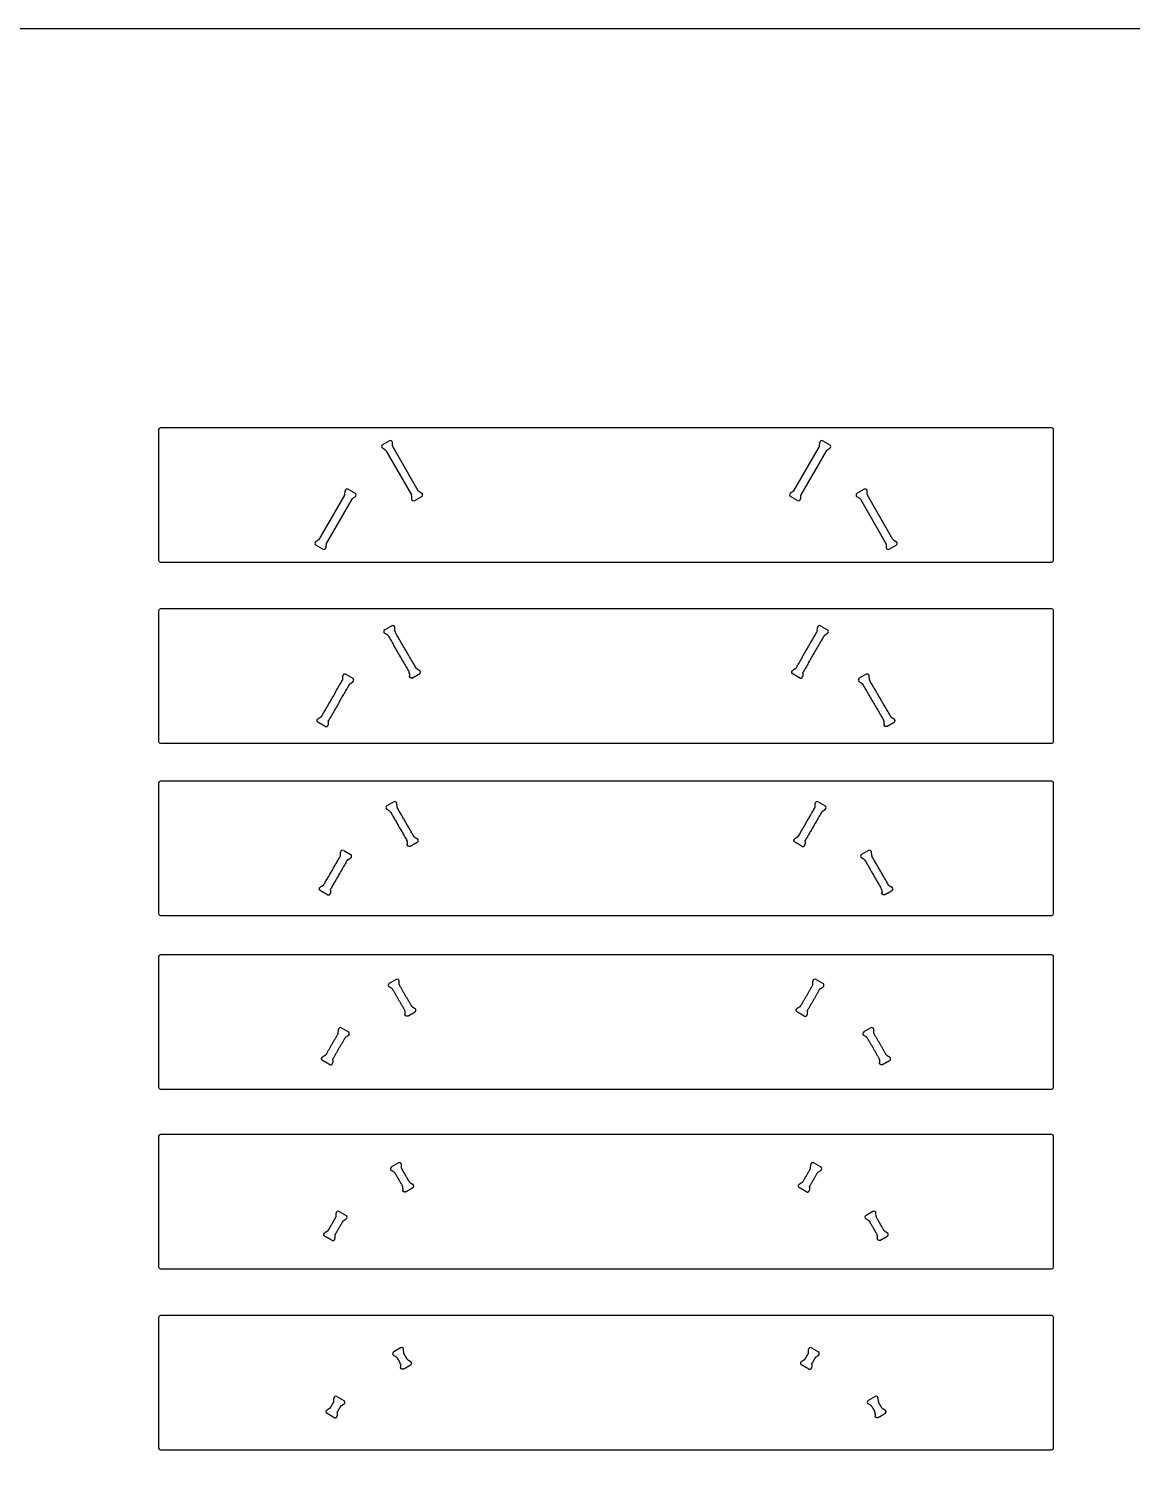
# Model space of a CAD drawing. Header units: millimetres. Extents: x -8049 to 6579, y -3942 to 2675.
# Drawn here: x -3274 to -811, y -561 to 2675 of the extents above; entities that cross this region are included whole.
import ezdxf

# ---------------------------------------------------------------- set-up
doc = ezdxf.new("R2010")
doc.units = ezdxf.units.MM
doc.header["$MEASUREMENT"] = 0
doc.layers.add('Default', color=18, linetype='Continuous', true_color=0x000000)
doc.layers.add('Layer 02', color=1, linetype='Continuous', true_color=0xff0000)

msp = doc.modelspace()

# ---------------------------------------------------------------- linework, layer by layer
at = {"layer": 'Default'}
for points in [[(-988.4, 1783.5), (-2980.4, 1783.5)], [(-2984.4, 1779.5), (-2984.4, 1487.5)], [(-2468.5, 1754.6), (-2484.1, 1745.6)], [(-2461.5, 1743), (-2461.8, 1750.9)], [(-1507.4, 1743), (-1507.1, 1750.9)], [(-1500.3, 1754.6), (-1484.7, 1745.6)], [(-984.4, 1487.5), (-984.4, 1779.5)], [(-2477.6, 1733.7), (-2484.3, 1737.9)], [(-2476.6, 1732.6), (-2419.6, 1633.8)], [(-2404, 1642.8), (-2461.1, 1741.6)], [(-1564.9, 1642.8), (-1507.8, 1741.6)], [(-1492.2, 1732.6), (-1549.3, 1633.8)], [(-1491.2, 1733.7), (-1484.6, 1737.9)], [(-2625.4, 1534.4), (-2568.3, 1633.2)], [(-2552.7, 1624.2), (-2609.8, 1525.4)], [(-2567.9, 1634.6), (-2567.6, 1642.5)], [(-2560.8, 1646.2), (-2545.3, 1637.2)], [(-2551.7, 1625.3), (-2545.1, 1629.5)], [(-2419.2, 1632.4), (-2418.9, 1624.6)], [(-2412.1, 1620.9), (-2396.5, 1629.9)], [(-2403, 1641.8), (-2396.4, 1637.6)], [(-1565.9, 1641.8), (-1572.5, 1637.6)], [(-1556.7, 1620.9), (-1572.3, 1629.9)], [(-1549.7, 1632.4), (-1550, 1624.6)], [(-1417.1, 1625.3), (-1423.8, 1629.5)], [(-1408, 1646.2), (-1423.6, 1637.2)], [(-1416.1, 1624.2), (-1359.1, 1525.4)], [(-1400.9, 1634.6), (-1401.3, 1642.5)], [(-1343.5, 1534.4), (-1400.5, 1633.2)], [(-2626.4, 1533.4), (-2633, 1529.2)], [(-2617.3, 1512.5), (-2632.8, 1521.5)], [(-2610.2, 1524), (-2610.5, 1516.2)], [(-1358.7, 1524), (-1358.3, 1516.2)], [(-1351.6, 1512.5), (-1336, 1521.5)], [(-1342.5, 1533.4), (-1335.9, 1529.2)], [(-2980.4, 1483.5), (-988.4, 1483.5)], [(-2984.4, 1374.8), (-2984.4, 1082.8)], [(-988.4, 1378.8), (-2980.4, 1378.8)], [(-984.4, 1082.8), (-984.4, 1374.8)], [(-2463.5, 1341.2), (-2479.1, 1332.2)], [(-2456.5, 1329.7), (-2456.8, 1337.5)], [(-1512.4, 1329.7), (-1512.1, 1337.5)], [(-1505.3, 1341.2), (-1489.7, 1332.2)], [(-2472.6, 1320.3), (-2479.3, 1324.5)], [(-1496.2, 1320.3), (-1489.6, 1324.5)], [(-2565.8, 1232.9), (-2550.3, 1223.9)], [(-1403, 1232.9), (-1418.6, 1223.9)], [(-2572.9, 1221.3), (-2572.6, 1229.1)], [(-2556.7, 1211.9), (-2550.1, 1216.2)], [(-1412.1, 1211.9), (-1418.8, 1216.2)], [(-1395.9, 1221.3), (-1396.3, 1229.1)], [(-2980.4, 1078.8), (-988.4, 1078.8)], [(-2984.4, 990.1), (-2984.4, 698.1)], [(-988.4, 994.1), (-2980.4, 994.1)], [(-984.4, 698.1), (-984.4, 990.1)], [(-2458.5, 947.8), (-2474.1, 938.8)], [(-2451.5, 936.2), (-2451.8, 944.1)], [(-1517.4, 936.2), (-1517.1, 944.1)], [(-1510.3, 947.8), (-1494.7, 938.8)], [(-2467.6, 926.9), (-2474.3, 931.1)], [(-1501.2, 926.9), (-1494.6, 931.1)], [(-2577.9, 827.9), (-2577.6, 835.7)], [(-2570.8, 839.4), (-2555.3, 830.4)], [(-2561.7, 818.5), (-2555.1, 822.7)], [(-1407.1, 818.5), (-1413.8, 822.7)], [(-1398, 839.4), (-1413.6, 830.4)], [(-1390.9, 827.9), (-1391.3, 835.7)], [(-2980.4, 694.1), (-988.4, 694.1)], [(-2984.4, 602), (-2984.4, 310)], [(-988.4, 606), (-2980.4, 606)], [(-984.4, 310), (-984.4, 602)], [(-2453.5, 551.1), (-2469.1, 542.1)], [(-1515.3, 551.1), (-1499.7, 542.1)], [(-2462.6, 530.1), (-2469.3, 534.4)], [(-2446.5, 539.5), (-2446.8, 547.3)], [(-1522.4, 539.5), (-1522.1, 547.3)], [(-1506.2, 530.1), (-1499.6, 534.4)], [(-2582.9, 431.1), (-2582.6, 439)], [(-2575.8, 442.7), (-2560.3, 433.7)], [(-2566.7, 421.8), (-2560.1, 426)], [(-1402.1, 421.8), (-1408.8, 426)], [(-1393, 442.7), (-1408.6, 433.7)], [(-1385.9, 431.1), (-1386.3, 439)], [(-2980.4, 306), (-988.4, 306)], [(-2984.4, 200.6), (-2984.4, -91.4)], [(-988.4, 204.6), (-2980.4, 204.6)], [(-984.4, -91.4), (-984.4, 200.6)], [(-2448.5, 141), (-2464.1, 132)], [(-2441.5, 129.5), (-2441.8, 137.3)], [(-1527.4, 129.5), (-1527.1, 137.3)], [(-1520.3, 141), (-1504.7, 132)], [(-2457.6, 120.1), (-2464.3, 124.3)], [(-1511.2, 120.1), (-1504.6, 124.3)], [(-2580.8, 32.7), (-2565.3, 23.7)], [(-1388, 32.7), (-1403.6, 23.7)], [(-2587.9, 21.1), (-2587.6, 28.9)], [(-2571.7, 11.8), (-2565.1, 16)], [(-1397.1, 11.8), (-1403.8, 16)], [(-1380.9, 21.1), (-1381.3, 28.9)], [(-2980.4, -95.4), (-988.4, -95.4)], [(-2984.4, -204), (-2984.4, -496)], [(-988.4, -200), (-2980.4, -200)], [(-984.4, -496), (-984.4, -204)], [(-2452.6, -293.2), (-2459.3, -289)], [(-2443.5, -272.3), (-2459.1, -281.3)], [(-2436.5, -283.9), (-2436.8, -276)], [(-1532.4, -283.9), (-1532.1, -276)], [(-1525.3, -272.3), (-1509.7, -281.3)], [(-1516.2, -293.2), (-1509.6, -289)], [(-2592.9, -392.2), (-2592.6, -384.4)], [(-2585.8, -380.7), (-2570.3, -389.7)], [(-1383, -380.7), (-1398.6, -389.7)], [(-1375.9, -392.2), (-1376.3, -384.4)], [(-2576.7, -401.6), (-2570.1, -397.4)], [(-1392.1, -401.6), (-1398.8, -397.4)], [(-2980.4, -500), (-988.4, -500)]]:
    msp.add_lwpolyline(points, dxfattribs=at)
for centre, radius, start, end in [((-2980.4, 1779.5, -11.6), 4, 90, 180), ((-988.4, 1779.5, -11.6), 4, 360, 90), ((-2466.3, 1750.7, -11.6), 4.5, 2.3722, 120), ((-1502.6, 1750.7, -11.6), 4.5, 60, 177.6278), ((-2481.9, 1741.7, -11.6), 4.5, 120, 237.6278), ((-2479.2, 1731.1, -11.6), 3, 30, 57.6278), ((-2458.5, 1743.1, -11.6), 3, 182.3722, 210), ((-1510.4, 1743.1, -11.6), 3, 330, 357.6278), ((-1489.6, 1731.1, -11.6), 3, 122.3722, 150), ((-1487, 1741.7, -11.6), 4.5, 302.3722, 60), ((-2570.9, 1634.7, -11.6), 3, 330, 357.6278), ((-2563.1, 1642.3, -11.6), 4.5, 60, 177.6278), ((-2550.1, 1622.7, -11.6), 3, 122.3722, 150), ((-2547.5, 1633.3, -11.6), 4.5, 302.3722, 60), ((-2422.2, 1632.3, -11.6), 3, 2.3722, 30), ((-2414.4, 1624.8, -11.6), 4.5, 182.3722, 300), ((-2401.4, 1644.3, -11.6), 3, 210, 237.6278), ((-2398.8, 1633.8, -11.6), 4.5, 300, 57.6278), ((-1570.1, 1633.8, -11.6), 4.5, 122.3722, 240), ((-1567.5, 1644.3, -11.6), 3, 302.3722, 330), ((-1554.5, 1624.8, -11.6), 4.5, 240, 357.6278), ((-1546.7, 1632.3, -11.6), 3, 150, 177.6278), ((-1421.4, 1633.3, -11.6), 4.5, 120, 237.6278), ((-1418.7, 1622.7, -11.6), 3, 30, 57.6278), ((-1405.8, 1642.3, -11.6), 4.5, 2.3722, 120), ((-1397.9, 1634.7, -11.6), 3, 182.3722, 210), ((-2630.6, 1525.4, -11.6), 4.5, 122.3722, 240), ((-2628, 1535.9, -11.6), 3, 302.3722, 330), ((-2607.2, 1523.9, -11.6), 3, 150, 177.6278), ((-1361.7, 1523.9, -11.6), 3, 2.3722, 30), ((-1340.9, 1535.9, -11.6), 3, 210, 237.6278), ((-1338.3, 1525.4, -11.6), 4.5, 300, 57.6278), ((-2615, 1516.4, -11.6), 4.5, 240, 357.6278), ((-1353.9, 1516.4, -11.6), 4.5, 182.3722, 300), ((-2980.4, 1487.5, -11.6), 4, 180, 270), ((-988.4, 1487.5, -11.6), 4, 270, 0), ((-2980.4, 1374.8, -11.6), 4, 90, 180), ((-988.4, 1374.8, -11.6), 4, 360, 90), ((-2476.9, 1328.3, -11.6), 4.5, 120, 237.6278), ((-2461.3, 1337.3, -11.6), 4.5, 2.3722, 120), ((-2453.5, 1329.8, -11.6), 3, 182.3722, 210), ((-1515.4, 1329.8, -11.6), 3, 330, 357.6278), ((-1507.6, 1337.3, -11.6), 4.5, 60, 177.6278), ((-1492, 1328.3, -11.6), 4.5, 302.3722, 60), ((-2474.2, 1317.8, -11.6), 3, 30, 57.6278), ((-1494.6, 1317.8, -11.6), 3, 122.3722, 150), ((-2568.1, 1229, -11.6), 4.5, 60, 177.6278), ((-1400.8, 1229, -11.6), 4.5, 2.3722, 120), ((-2575.9, 1221.4, -11.6), 3, 330, 357.6278), ((-2555.1, 1209.4, -11.6), 3, 122.3722, 150), ((-2552.5, 1220, -11.6), 4.5, 302.3722, 60), ((-1416.4, 1220, -11.6), 4.5, 120, 237.6278), ((-1413.7, 1209.4, -11.6), 3, 30, 57.6278), ((-1392.9, 1221.4, -11.6), 3, 182.3722, 210), ((-2980.4, 1082.8, -11.6), 4, 180, 270), ((-988.4, 1082.8, -11.6), 4, 270, 0), ((-2980.4, 990.1, -11.6), 4, 90, 180), ((-988.4, 990.1, -11.6), 4, 360, 90), ((-2471.9, 934.9, -11.6), 4.5, 120, 237.6278), ((-2456.3, 943.9, -11.6), 4.5, 2.3722, 120), ((-1512.6, 943.9, -11.6), 4.5, 60, 177.6278), ((-1497, 934.9, -11.6), 4.5, 302.3722, 60), ((-2469.2, 924.4, -11.6), 3, 30, 57.6278), ((-2448.5, 936.4, -11.6), 3, 182.3722, 210), ((-1520.4, 936.4, -11.6), 3, 330, 357.6278), ((-1499.6, 924.4, -11.6), 3, 122.3722, 150), ((-2580.9, 828, -11.6), 3, 330, 357.6278), ((-2573.1, 835.5, -11.6), 4.5, 60, 177.6278), ((-2560.1, 816, -11.6), 3, 122.3722, 150), ((-2557.5, 826.5, -11.6), 4.5, 302.3722, 60), ((-1411.4, 826.5, -11.6), 4.5, 120, 237.6278), ((-1408.7, 816, -11.6), 3, 30, 57.6278), ((-1395.8, 835.5, -11.6), 4.5, 2.3722, 120), ((-1387.9, 828, -11.6), 3, 182.3722, 210), ((-2980.4, 698.1, -11.6), 4, 180, 270), ((-988.4, 698.1, -11.6), 4, 270, 0), ((-2980.4, 602, -11.6), 4, 90, 180), ((-988.4, 602, -11.6), 4, 360, 90), ((-2451.3, 547.2, -11.6), 4.5, 2.3722, 120), ((-1517.6, 547.2, -11.6), 4.5, 60, 177.6278), ((-2466.9, 538.2, -11.6), 4.5, 120, 237.6278), ((-2464.2, 527.6, -11.6), 3, 30, 57.6278), ((-2443.5, 539.6, -11.6), 3, 182.3722, 210), ((-1525.4, 539.6, -11.6), 3, 330, 357.6278), ((-1504.6, 527.6, -11.6), 3, 122.3722, 150), ((-1502, 538.2, -11.6), 4.5, 302.3722, 60), ((-2585.9, 431.2, -11.6), 3, 330, 357.6278), ((-2578.1, 438.8, -11.6), 4.5, 60, 177.6278), ((-2565.1, 419.2, -11.6), 3, 122.3722, 150), ((-2562.5, 429.8, -11.6), 4.5, 302.3722, 60), ((-1406.4, 429.8, -11.6), 4.5, 120, 237.6278), ((-1403.7, 419.2, -11.6), 3, 30, 57.6278), ((-1390.8, 438.8, -11.6), 4.5, 2.3722, 120), ((-1382.9, 431.2, -11.6), 3, 182.3722, 210), ((-2980.4, 310, -11.6), 4, 180, 270), ((-988.4, 310, -11.6), 4, 270, 0), ((-2980.4, 200.6, -11.6), 4, 90, 180), ((-988.4, 200.6, -11.6), 4, 360, 90), ((-2461.9, 128.1, -11.6), 4.5, 120, 237.6278), ((-2446.3, 137.1, -11.6), 4.5, 2.3722, 120), ((-2438.5, 129.6, -11.6), 3, 182.3722, 210), ((-1530.4, 129.6, -11.6), 3, 330, 357.6278), ((-1522.6, 137.1, -11.6), 4.5, 60, 177.6278), ((-1507, 128.1, -11.6), 4.5, 302.3722, 60), ((-2459.2, 117.6, -11.6), 3, 30, 57.6278), ((-1509.6, 117.6, -11.6), 3, 122.3722, 150), ((-2583.1, 28.8, -11.6), 4.5, 60, 177.6278), ((-1385.8, 28.8, -11.6), 4.5, 2.3722, 120), ((-2590.9, 21.2, -11.6), 3, 330, 357.6278), ((-2570.1, 9.2, -11.6), 3, 122.3722, 150), ((-2567.5, 19.8, -11.6), 4.5, 302.3722, 60), ((-1401.4, 19.8, -11.6), 4.5, 120, 237.6278), ((-1398.7, 9.2, -11.6), 3, 30, 57.6278), ((-1377.9, 21.2, -11.6), 3, 182.3722, 210), ((-2980.4, -91.4, -11.6), 4, 180, 270), ((-988.4, -91.4, -11.6), 4, 270, 0), ((-2980.4, -204, -11.6), 4, 90, 180), ((-988.4, -204, -11.6), 4, 360, 90), ((-2456.9, -285.2, -11.6), 4.5, 120, 237.6278), ((-2441.3, -276.2, -11.6), 4.5, 2.3722, 120), ((-2433.5, -283.7, -11.6), 3, 182.3722, 210), ((-1535.4, -283.7, -11.6), 3, 330, 357.6278), ((-1527.6, -276.2, -11.6), 4.5, 60, 177.6278), ((-1512, -285.2, -11.6), 4.5, 302.3722, 60), ((-2454.2, -295.7, -11.6), 3, 30, 57.6278), ((-1514.6, -295.7, -11.6), 3, 122.3722, 150), ((-2588.1, -384.6, -11.6), 4.5, 60, 177.6278), ((-1380.8, -384.6, -11.6), 4.5, 2.3722, 120), ((-2595.9, -392.1, -11.6), 3, 330, 357.6278), ((-2575.1, -404.1, -11.6), 3, 122.3722, 150), ((-2572.5, -393.6, -11.6), 4.5, 302.3722, 60), ((-1396.4, -393.6, -11.6), 4.5, 120, 237.6278), ((-1393.7, -404.1, -11.6), 3, 30, 57.6278), ((-1372.9, -392.1, -11.6), 3, 182.3722, 210), ((-2980.4, -496, -11.6), 4, 180, 270), ((-988.4, -496, -11.6), 4, 270, 0)]:
    msp.add_arc(centre, radius, start, end, dxfattribs=at)
for points in [[(-2409, 1246.8, -11.6), (-2432.5, 1287.5, -11.6), (-2456.1, 1328.3, -11.6)], [(-1559.9, 1246.8, -11.6), (-1536.3, 1287.5, -11.6), (-1512.8, 1328.3, -11.6)], [(-2471.6, 1319.3, -11.6), (-2448.1, 1278.5, -11.6), (-2424.6, 1237.8, -11.6)], [(-1497.2, 1319.3, -11.6), (-1520.7, 1278.5, -11.6), (-1544.3, 1237.8, -11.6)], [(-2424.2, 1236.4, -11.6), (-2424, 1232.5, -11.6), (-2423.9, 1228.6, -11.6)], [(-2417.1, 1224.8, -11.6), (-2409.3, 1229.3, -11.6), (-2401.5, 1233.8, -11.6)], [(-2408, 1245.7, -11.6), (-2404.7, 1243.6, -11.6), (-2401.4, 1241.5, -11.6)], [(-1560.9, 1245.7, -11.6), (-1564.2, 1243.6, -11.6), (-1567.5, 1241.5, -11.6)], [(-1551.7, 1224.8, -11.6), (-1559.5, 1229.3, -11.6), (-1567.3, 1233.8, -11.6)], [(-1544.7, 1236.4, -11.6), (-1544.8, 1232.5, -11.6), (-1545, 1228.6, -11.6)], [(-2620.4, 1138.4, -11.6), (-2596.8, 1179.2, -11.6), (-2573.3, 1219.9, -11.6)], [(-2557.7, 1210.9, -11.6), (-2581.3, 1170.2, -11.6), (-2604.8, 1129.4, -11.6)], [(-1411.1, 1210.9, -11.6), (-1387.6, 1170.2, -11.6), (-1364.1, 1129.4, -11.6)], [(-1348.5, 1138.4, -11.6), (-1372, 1179.2, -11.6), (-1395.5, 1219.9, -11.6)], [(-2621.4, 1137.4, -11.6), (-2624.7, 1135.3, -11.6), (-2628, 1133.2, -11.6)], [(-1347.5, 1137.4, -11.6), (-1344.2, 1135.3, -11.6), (-1340.9, 1133.2, -11.6)], [(-2612.3, 1116.5, -11.6), (-2620, 1121, -11.6), (-2627.8, 1125.5, -11.6)], [(-2605.2, 1128, -11.6), (-2605.3, 1124.1, -11.6), (-2605.5, 1120.2, -11.6)], [(-1363.7, 1128, -11.6), (-1363.5, 1124.1, -11.6), (-1363.3, 1120.2, -11.6)], [(-1356.6, 1116.5, -11.6), (-1348.8, 1121, -11.6), (-1341, 1125.5, -11.6)], [(-2466.6, 925.9, -11.6), (-2448.1, 893.8, -11.6), (-2429.6, 861.7, -11.6)], [(-2414, 870.7, -11.6), (-2432.5, 902.8, -11.6), (-2451.1, 934.9, -11.6)], [(-1554.9, 870.7, -11.6), (-1536.3, 902.8, -11.6), (-1517.8, 934.9, -11.6)], [(-1502.2, 925.9, -11.6), (-1520.7, 893.8, -11.6), (-1539.3, 861.7, -11.6)], [(-2429.2, 860.3, -11.6), (-2429, 856.4, -11.6), (-2428.9, 852.4, -11.6)], [(-2422.1, 848.7, -11.6), (-2414.3, 853.2, -11.6), (-2406.5, 857.7, -11.6)], [(-2413, 869.6, -11.6), (-2409.7, 867.5, -11.6), (-2406.4, 865.4, -11.6)], [(-1555.9, 869.6, -11.6), (-1559.2, 867.5, -11.6), (-1562.5, 865.4, -11.6)], [(-1546.7, 848.7, -11.6), (-1554.5, 853.2, -11.6), (-1562.3, 857.7, -11.6)], [(-1539.7, 860.3, -11.6), (-1539.8, 856.4, -11.6), (-1540, 852.4, -11.6)], [(-2615.4, 762.3, -11.6), (-2596.8, 794.4, -11.6), (-2578.3, 826.5, -11.6)], [(-2562.7, 817.5, -11.6), (-2581.3, 785.4, -11.6), (-2599.8, 753.3, -11.6)], [(-1406.1, 817.5, -11.6), (-1387.6, 785.4, -11.6), (-1369.1, 753.3, -11.6)], [(-1353.5, 762.3, -11.6), (-1372, 794.4, -11.6), (-1390.5, 826.5, -11.6)], [(-2616.4, 761.3, -11.6), (-2619.7, 759.2, -11.6), (-2623, 757.1, -11.6)], [(-2607.3, 740.4, -11.6), (-2615, 744.9, -11.6), (-2622.8, 749.4, -11.6)], [(-2600.2, 751.9, -11.6), (-2600.3, 748, -11.6), (-2600.5, 744.1, -11.6)], [(-1368.7, 751.9, -11.6), (-1368.5, 748, -11.6), (-1368.3, 744.1, -11.6)], [(-1361.6, 740.4, -11.6), (-1353.8, 744.9, -11.6), (-1346, 749.4, -11.6)], [(-1352.5, 761.3, -11.6), (-1349.2, 759.2, -11.6), (-1345.9, 757.1, -11.6)], [(-2461.6, 529.1, -11.6), (-2448.1, 505.7, -11.6), (-2434.6, 482.2, -11.6)], [(-2419, 491.2, -11.6), (-2432.5, 514.7, -11.6), (-2446.1, 538.1, -11.6)], [(-1549.9, 491.2, -11.6), (-1536.3, 514.7, -11.6), (-1522.8, 538.1, -11.6)], [(-1507.2, 529.1, -11.6), (-1520.7, 505.7, -11.6), (-1534.3, 482.2, -11.6)], [(-2418, 490.2, -11.6), (-2414.7, 488.1, -11.6), (-2411.4, 486, -11.6)], [(-1550.9, 490.2, -11.6), (-1554.2, 488.1, -11.6), (-1557.5, 486, -11.6)], [(-2434.2, 480.9, -11.6), (-2434, 476.9, -11.6), (-2433.9, 473, -11.6)], [(-2427.1, 469.3, -11.6), (-2419.3, 473.8, -11.6), (-2411.5, 478.3, -11.6)], [(-1541.7, 469.3, -11.6), (-1549.5, 473.8, -11.6), (-1557.3, 478.3, -11.6)], [(-1534.7, 480.9, -11.6), (-1534.8, 476.9, -11.6), (-1535, 473, -11.6)], [(-2610.4, 382.9, -11.6), (-2596.8, 406.3, -11.6), (-2583.3, 429.7, -11.6)], [(-2567.7, 420.7, -11.6), (-2581.3, 397.3, -11.6), (-2594.8, 373.9, -11.6)], [(-1401.1, 420.7, -11.6), (-1387.6, 397.3, -11.6), (-1374.1, 373.9, -11.6)], [(-1358.5, 382.9, -11.6), (-1372, 406.3, -11.6), (-1385.5, 429.7, -11.6)], [(-2611.4, 381.8, -11.6), (-2614.7, 379.7, -11.6), (-2618, 377.6, -11.6)], [(-2602.3, 360.9, -11.6), (-2610, 365.4, -11.6), (-2617.8, 369.9, -11.6)], [(-2595.2, 372.5, -11.6), (-2595.3, 368.6, -11.6), (-2595.5, 364.6, -11.6)], [(-1373.7, 372.5, -11.6), (-1373.5, 368.6, -11.6), (-1373.3, 364.6, -11.6)], [(-1366.6, 360.9, -11.6), (-1358.8, 365.4, -11.6), (-1351, 369.9, -11.6)], [(-1357.5, 381.8, -11.6), (-1354.2, 379.7, -11.6), (-1350.9, 377.6, -11.6)], [(-2456.6, 119.1, -11.6), (-2448.1, 104.3, -11.6), (-2439.6, 89.6, -11.6)], [(-2424, 98.6, -11.6), (-2432.5, 113.3, -11.6), (-2441.1, 128.1, -11.6)], [(-2423, 97.5, -11.6), (-2419.7, 95.4, -11.6), (-2416.4, 93.3, -11.6)], [(-1545.9, 97.5, -11.6), (-1549.2, 95.4, -11.6), (-1552.5, 93.3, -11.6)], [(-1544.9, 98.6, -11.6), (-1536.3, 113.3, -11.6), (-1527.8, 128.1, -11.6)], [(-1512.2, 119.1, -11.6), (-1520.7, 104.3, -11.6), (-1529.3, 89.6, -11.6)], [(-2439.2, 88.2, -11.6), (-2439, 84.3, -11.6), (-2438.9, 80.3, -11.6)], [(-2432.1, 76.6, -11.6), (-2424.3, 81.1, -11.6), (-2416.5, 85.6, -11.6)], [(-1536.7, 76.6, -11.6), (-1544.5, 81.1, -11.6), (-1552.3, 85.6, -11.6)], [(-1529.7, 88.2, -11.6), (-1529.8, 84.3, -11.6), (-1530, 80.3, -11.6)], [(-2605.4, -9.8, -11.6), (-2596.8, 4.9, -11.6), (-2588.3, 19.7, -11.6)], [(-2572.7, 10.7, -11.6), (-2581.3, -4.1, -11.6), (-2589.8, -18.8, -11.6)], [(-1396.1, 10.7, -11.6), (-1387.6, -4.1, -11.6), (-1379.1, -18.8, -11.6)], [(-1363.5, -9.8, -11.6), (-1372, 4.9, -11.6), (-1380.5, 19.7, -11.6)], [(-2606.4, -10.9, -11.6), (-2609.7, -13, -11.6), (-2613, -15.1, -11.6)], [(-2597.3, -31.8, -11.6), (-2605, -27.3, -11.6), (-2612.8, -22.8, -11.6)], [(-2590.2, -20.2, -11.6), (-2590.3, -24.1, -11.6), (-2590.5, -28.1, -11.6)], [(-1378.7, -20.2, -11.6), (-1378.5, -24.1, -11.6), (-1378.3, -28.1, -11.6)], [(-1371.6, -31.8, -11.6), (-1363.8, -27.3, -11.6), (-1356, -22.8, -11.6)], [(-1362.5, -10.9, -11.6), (-1359.2, -13, -11.6), (-1355.9, -15.1, -11.6)], [(-2429, -297.5, -11.6), (-2432.5, -291.3, -11.6), (-2436.1, -285.2, -11.6)], [(-1539.9, -297.5, -11.6), (-1536.3, -291.3, -11.6), (-1532.8, -285.2, -11.6)], [(-2451.6, -294.2, -11.6), (-2448.1, -300.3, -11.6), (-2444.6, -306.5, -11.6)], [(-2444.2, -307.8, -11.6), (-2444, -311.8, -11.6), (-2443.9, -315.7, -11.6)], [(-2437.1, -319.4, -11.6), (-2429.3, -314.9, -11.6), (-2421.5, -310.4, -11.6)], [(-2428, -298.5, -11.6), (-2424.7, -300.6, -11.6), (-2421.4, -302.7, -11.6)], [(-1540.9, -298.5, -11.6), (-1544.2, -300.6, -11.6), (-1547.5, -302.7, -11.6)], [(-1531.7, -319.4, -11.6), (-1539.5, -314.9, -11.6), (-1547.3, -310.4, -11.6)], [(-1524.7, -307.8, -11.6), (-1524.8, -311.8, -11.6), (-1525, -315.7, -11.6)], [(-1517.2, -294.2, -11.6), (-1520.7, -300.3, -11.6), (-1524.3, -306.5, -11.6)], [(-2601.4, -406.9, -11.6), (-2604.7, -409, -11.6), (-2608, -411.1, -11.6)], [(-2592.3, -427.8, -11.6), (-2600, -423.3, -11.6), (-2607.8, -418.8, -11.6)], [(-2600.4, -405.8, -11.6), (-2596.8, -399.7, -11.6), (-2593.3, -393.6, -11.6)], [(-2585.2, -416.2, -11.6), (-2585.3, -420.1, -11.6), (-2585.5, -424.1, -11.6)], [(-2577.7, -402.6, -11.6), (-2581.3, -408.7, -11.6), (-2584.8, -414.8, -11.6)], [(-1391.1, -402.6, -11.6), (-1387.6, -408.7, -11.6), (-1384.1, -414.8, -11.6)], [(-1383.7, -416.2, -11.6), (-1383.5, -420.1, -11.6), (-1383.3, -424.1, -11.6)], [(-1376.6, -427.8, -11.6), (-1368.8, -423.3, -11.6), (-1361, -418.8, -11.6)], [(-1368.5, -405.8, -11.6), (-1372, -399.7, -11.6), (-1375.5, -393.6, -11.6)], [(-1367.5, -406.9, -11.6), (-1364.2, -409, -11.6), (-1360.9, -411.1, -11.6)]]:
    msp.add_open_spline(points, degree=2, dxfattribs=at)
for points in [[(-2424.2, 1236.4, -11.6), (-2424.2, 1237.1, -11.6), (-2424.6, 1237.8, -11.6)], [(-2408, 1245.7, -11.6), (-2408.6, 1246.1, -11.6), (-2409, 1246.8, -11.6)], [(-1560.9, 1245.7, -11.6), (-1560.2, 1246.1, -11.6), (-1559.9, 1246.8, -11.6)], [(-1544.7, 1236.4, -11.6), (-1544.6, 1237.1, -11.6), (-1544.3, 1237.8, -11.6)], [(-2621.4, 1137.4, -11.6), (-2620.7, 1137.8, -11.6), (-2620.4, 1138.4, -11.6)], [(-1347.5, 1137.4, -11.6), (-1348.1, 1137.8, -11.6), (-1348.5, 1138.4, -11.6)], [(-2605.2, 1128, -11.6), (-2605.2, 1128.8, -11.6), (-2604.8, 1129.4, -11.6)], [(-1363.7, 1128, -11.6), (-1363.7, 1128.8, -11.6), (-1364.1, 1129.4, -11.6)], [(-2429.2, 860.3, -11.6), (-2429.2, 861, -11.6), (-2429.6, 861.7, -11.6)], [(-2413, 869.6, -11.6), (-2413.6, 870, -11.6), (-2414, 870.7, -11.6)], [(-1555.9, 869.6, -11.6), (-1555.2, 870, -11.6), (-1554.9, 870.7, -11.6)], [(-1539.7, 860.3, -11.6), (-1539.6, 861, -11.6), (-1539.3, 861.7, -11.6)], [(-2616.4, 761.3, -11.6), (-2615.7, 761.7, -11.6), (-2615.4, 762.3, -11.6)], [(-2600.2, 751.9, -11.6), (-2600.2, 752.7, -11.6), (-2599.8, 753.3, -11.6)], [(-1368.7, 751.9, -11.6), (-1368.7, 752.7, -11.6), (-1369.1, 753.3, -11.6)], [(-1352.5, 761.3, -11.6), (-1353.1, 761.7, -11.6), (-1353.5, 762.3, -11.6)], [(-2418, 490.2, -11.6), (-2418.6, 490.6, -11.6), (-2419, 491.2, -11.6)], [(-1550.9, 490.2, -11.6), (-1550.2, 490.6, -11.6), (-1549.9, 491.2, -11.6)], [(-2434.2, 480.9, -11.6), (-2434.2, 481.6, -11.6), (-2434.6, 482.2, -11.6)], [(-1534.7, 480.9, -11.6), (-1534.6, 481.6, -11.6), (-1534.3, 482.2, -11.6)], [(-2611.4, 381.8, -11.6), (-2610.7, 382.2, -11.6), (-2610.4, 382.9, -11.6)], [(-2595.2, 372.5, -11.6), (-2595.2, 373.2, -11.6), (-2594.8, 373.9, -11.6)], [(-1373.7, 372.5, -11.6), (-1373.7, 373.2, -11.6), (-1374.1, 373.9, -11.6)], [(-1357.5, 381.8, -11.6), (-1358.1, 382.2, -11.6), (-1358.5, 382.9, -11.6)], [(-2423, 97.5, -11.6), (-2423.6, 97.9, -11.6), (-2424, 98.6, -11.6)], [(-1545.9, 97.5, -11.6), (-1545.2, 97.9, -11.6), (-1544.9, 98.6, -11.6)], [(-2439.2, 88.2, -11.6), (-2439.2, 88.9, -11.6), (-2439.6, 89.6, -11.6)], [(-1529.7, 88.2, -11.6), (-1529.6, 88.9, -11.6), (-1529.3, 89.6, -11.6)], [(-2606.4, -10.9, -11.6), (-2605.7, -10.5, -11.6), (-2605.4, -9.8, -11.6)], [(-2590.2, -20.2, -11.6), (-2590.2, -19.5, -11.6), (-2589.8, -18.8, -11.6)], [(-1378.7, -20.2, -11.6), (-1378.7, -19.5, -11.6), (-1379.1, -18.8, -11.6)], [(-1362.5, -10.9, -11.6), (-1363.1, -10.5, -11.6), (-1363.5, -9.8, -11.6)], [(-2444.2, -307.8, -11.6), (-2444.2, -307.1, -11.6), (-2444.6, -306.5, -11.6)], [(-2428, -298.5, -11.6), (-2428.6, -298.1, -11.6), (-2429, -297.5, -11.6)], [(-1540.9, -298.5, -11.6), (-1540.2, -298.1, -11.6), (-1539.9, -297.5, -11.6)], [(-1524.7, -307.8, -11.6), (-1524.6, -307.1, -11.6), (-1524.3, -306.5, -11.6)], [(-2601.4, -406.9, -11.6), (-2600.7, -406.5, -11.6), (-2600.4, -405.8, -11.6)], [(-2585.2, -416.2, -11.6), (-2585.2, -415.5, -11.6), (-2584.8, -414.8, -11.6)], [(-1383.7, -416.2, -11.6), (-1383.7, -415.5, -11.6), (-1384.1, -414.8, -11.6)], [(-1367.5, -406.9, -11.6), (-1368.1, -406.5, -11.6), (-1368.5, -405.8, -11.6)]]:
    msp.add_rational_spline(points, [1, 0.971076313064, 1], degree=2, dxfattribs=at)
for points in [[(-2401.5, 1233.8, -11.6), (-2399.3, 1235.1, -11.6), (-2399.3, 1237.6, -11.6), (-2399.2, 1240.2, -11.6), (-2401.4, 1241.5, -11.6)], [(-1567.3, 1233.8, -11.6), (-1569.5, 1235.1, -11.6), (-1569.6, 1237.6, -11.6), (-1569.6, 1240.2, -11.6), (-1567.5, 1241.5, -11.6)], [(-2417.1, 1224.8, -11.6), (-2419.3, 1223.6, -11.6), (-2421.5, 1224.8, -11.6), (-2423.8, 1226, -11.6), (-2423.9, 1228.6, -11.6)], [(-1551.7, 1224.8, -11.6), (-1549.5, 1223.6, -11.6), (-1547.3, 1224.8, -11.6), (-1545.1, 1226, -11.6), (-1545, 1228.6, -11.6)], [(-2627.8, 1125.5, -11.6), (-2630, 1126.7, -11.6), (-2630.1, 1129.3, -11.6), (-2630.1, 1131.8, -11.6), (-2628, 1133.2, -11.6)], [(-1341, 1125.5, -11.6), (-1338.8, 1126.7, -11.6), (-1338.8, 1129.3, -11.6), (-1338.7, 1131.8, -11.6), (-1340.9, 1133.2, -11.6)], [(-2612.3, 1116.5, -11.6), (-2610.1, 1115.2, -11.6), (-2607.8, 1116.4, -11.6), (-2605.6, 1117.6, -11.6), (-2605.5, 1120.2, -11.6)], [(-1356.6, 1116.5, -11.6), (-1358.8, 1115.2, -11.6), (-1361, 1116.4, -11.6), (-1363.2, 1117.6, -11.6), (-1363.3, 1120.2, -11.6)], [(-2422.1, 848.7, -11.6), (-2424.3, 847.5, -11.6), (-2426.5, 848.7, -11.6), (-2428.8, 849.9, -11.6), (-2428.9, 852.4, -11.6)], [(-2406.5, 857.7, -11.6), (-2404.3, 859, -11.6), (-2404.3, 861.5, -11.6), (-2404.2, 864.1, -11.6), (-2406.4, 865.4, -11.6)], [(-1562.3, 857.7, -11.6), (-1564.5, 859, -11.6), (-1564.6, 861.5, -11.6), (-1564.6, 864.1, -11.6), (-1562.5, 865.4, -11.6)], [(-1546.7, 848.7, -11.6), (-1544.5, 847.5, -11.6), (-1542.3, 848.7, -11.6), (-1540.1, 849.9, -11.6), (-1540, 852.4, -11.6)], [(-2622.8, 749.4, -11.6), (-2625, 750.6, -11.6), (-2625.1, 753.2, -11.6), (-2625.1, 755.7, -11.6), (-2623, 757.1, -11.6)], [(-1346, 749.4, -11.6), (-1343.8, 750.6, -11.6), (-1343.8, 753.2, -11.6), (-1343.7, 755.7, -11.6), (-1345.9, 757.1, -11.6)], [(-2607.3, 740.4, -11.6), (-2605.1, 739.1, -11.6), (-2602.8, 740.3, -11.6), (-2600.6, 741.5, -11.6), (-2600.5, 744.1, -11.6)], [(-1361.6, 740.4, -11.6), (-1363.8, 739.1, -11.6), (-1366, 740.3, -11.6), (-1368.2, 741.5, -11.6), (-1368.3, 744.1, -11.6)], [(-2411.5, 478.3, -11.6), (-2409.3, 479.6, -11.6), (-2409.3, 482.1, -11.6), (-2409.2, 484.6, -11.6), (-2411.4, 486, -11.6)], [(-1557.3, 478.3, -11.6), (-1559.5, 479.6, -11.6), (-1559.6, 482.1, -11.6), (-1559.6, 484.6, -11.6), (-1557.5, 486, -11.6)], [(-2427.1, 469.3, -11.6), (-2429.3, 468, -11.6), (-2431.5, 469.3, -11.6), (-2433.8, 470.5, -11.6), (-2433.9, 473, -11.6)], [(-1541.7, 469.3, -11.6), (-1539.5, 468, -11.6), (-1537.3, 469.3, -11.6), (-1535.1, 470.5, -11.6), (-1535, 473, -11.6)], [(-2617.8, 369.9, -11.6), (-2620, 371.2, -11.6), (-2620.1, 373.7, -11.6), (-2620.1, 376.3, -11.6), (-2618, 377.6, -11.6)], [(-2602.3, 360.9, -11.6), (-2600.1, 359.7, -11.6), (-2597.8, 360.9, -11.6), (-2595.6, 362.1, -11.6), (-2595.5, 364.6, -11.6)], [(-1366.6, 360.9, -11.6), (-1368.8, 359.7, -11.6), (-1371, 360.9, -11.6), (-1373.2, 362.1, -11.6), (-1373.3, 364.6, -11.6)], [(-1351, 369.9, -11.6), (-1348.8, 371.2, -11.6), (-1348.8, 373.7, -11.6), (-1348.7, 376.3, -11.6), (-1350.9, 377.6, -11.6)], [(-2432.1, 76.6, -11.6), (-2434.3, 75.3, -11.6), (-2436.5, 76.6, -11.6), (-2438.8, 77.8, -11.6), (-2438.9, 80.3, -11.6)], [(-2416.5, 85.6, -11.6), (-2414.3, 86.9, -11.6), (-2414.3, 89.4, -11.6), (-2414.2, 92, -11.6), (-2416.4, 93.3, -11.6)], [(-1552.3, 85.6, -11.6), (-1554.5, 86.9, -11.6), (-1554.6, 89.4, -11.6), (-1554.6, 92, -11.6), (-1552.5, 93.3, -11.6)], [(-1536.7, 76.6, -11.6), (-1534.5, 75.3, -11.6), (-1532.3, 76.6, -11.6), (-1530.1, 77.8, -11.6), (-1530, 80.3, -11.6)], [(-2612.8, -22.8, -11.6), (-2615, -21.5, -11.6), (-2615.1, -19, -11.6), (-2615.1, -16.4, -11.6), (-2613, -15.1, -11.6)], [(-2597.3, -31.8, -11.6), (-2595.1, -33, -11.6), (-2592.8, -31.8, -11.6), (-2590.6, -30.6, -11.6), (-2590.5, -28.1, -11.6)], [(-1371.6, -31.8, -11.6), (-1373.8, -33, -11.6), (-1376, -31.8, -11.6), (-1378.2, -30.6, -11.6), (-1378.3, -28.1, -11.6)], [(-1356, -22.8, -11.6), (-1353.8, -21.5, -11.6), (-1353.8, -19, -11.6), (-1353.7, -16.4, -11.6), (-1355.9, -15.1, -11.6)], [(-2437.1, -319.4, -11.6), (-2439.3, -320.7, -11.6), (-2441.5, -319.4, -11.6), (-2443.8, -318.2, -11.6), (-2443.9, -315.7, -11.6)], [(-2421.5, -310.4, -11.6), (-2419.3, -309.1, -11.6), (-2419.3, -306.6, -11.6), (-2419.2, -304.1, -11.6), (-2421.4, -302.7, -11.6)], [(-1547.3, -310.4, -11.6), (-1549.5, -309.1, -11.6), (-1549.6, -306.6, -11.6), (-1549.6, -304.1, -11.6), (-1547.5, -302.7, -11.6)], [(-1531.7, -319.4, -11.6), (-1529.5, -320.7, -11.6), (-1527.3, -319.4, -11.6), (-1525.1, -318.2, -11.6), (-1525, -315.7, -11.6)], [(-2607.8, -418.8, -11.6), (-2610, -417.5, -11.6), (-2610.1, -415, -11.6), (-2610.1, -412.4, -11.6), (-2608, -411.1, -11.6)], [(-1361, -418.8, -11.6), (-1358.8, -417.5, -11.6), (-1358.8, -415, -11.6), (-1358.7, -412.4, -11.6), (-1360.9, -411.1, -11.6)], [(-2592.3, -427.8, -11.6), (-2590.1, -429, -11.6), (-2587.8, -427.8, -11.6), (-2585.6, -426.6, -11.6), (-2585.5, -424.1, -11.6)], [(-1376.6, -427.8, -11.6), (-1378.8, -429, -11.6), (-1381, -427.8, -11.6), (-1383.2, -426.6, -11.6), (-1383.3, -424.1, -11.6)]]:
    msp.add_rational_spline(points, [1, 0.871154179895, 1, 0.871154179895, 1], degree=2, knots=[28.274334, 28.274334, 28.274334, 32.893568, 32.893568, 37.512803, 37.512803, 37.512803], dxfattribs=at)
at = {"layer": 'Layer 02'}
msp.add_lwpolyline([(-8049.4, -3941.5), (3986.7, -3941.5), (3986.7, 2674.8), (-8049.4, 2674.8)], close=True, dxfattribs=at)

doc.saveas('drawing.dxf')
